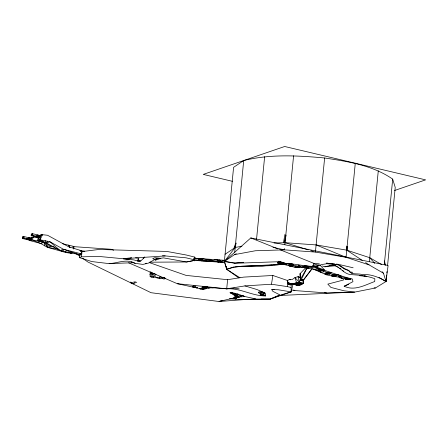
<?xml version="1.0" encoding="UTF-8"?>
<svg xmlns="http://www.w3.org/2000/svg" width="448" height="448" viewBox="0 0 448 448"><rect width="100%" height="100%" fill="white"/><g stroke="black" fill="none" stroke-linecap="round" stroke-linejoin="round"><path stroke-width="0.67" d="M286.451 264.779L284.099 264.438L286.378 263.659L291.637 263.57L292.18 265.692C287.269 266.302 282.705 262.954 277.665 264.387M320.258 265.3L324.783 270.278C314.933 270.721 305.418 266.554 295.422 267.411L295.422 266.459C315.476 264.314 333.396 274.68 352.363 279.02L352.962 281.68L344.176 286.216C354.374 291.29 365.081 285.046 374.702 281.512L374.853 278.734C367.265 275.794 359.156 275.15 351.131 274.602C344.501 274.338 341.068 268.072 335.255 265.787L329.33 265.714L324.895 266.812L322.403 265.978M325.948 274.154L324.817 274.025L325.119 272.871L331.089 272.916L329.778 273.65L329.773 274.596L326.502 274.77L313.382 269.142L318.926 271.023M336.291 275.19L333.021 275.363L333.015 276.31L339.394 277.217L340.575 276.808L341.023 275.873L337.736 274.49L336.291 275.19L336.286 276.136L333.015 276.31L326.502 274.77L326.564 273.51C333.547 273.252 339.634 277.474 346.556 277.642M238.498 296.425L239.316 297.528L237.63 296.862L237.653 295.714M206.993 287.19L206.976 287.851L208.93 288.333L209.927 287.566L206.993 287.19L207.642 286.468M313.006 265.558L324.783 270.278L323.383 270.816L323.322 272.076L320.107 271.936L320.163 270.682L323.383 270.816L329.778 273.65M149.587 262.198L186.575 261.979L194.242 260.467L194.37 257.012L186.407 255.035L166.93 251.446L99.036 249.458L80.926 251.709M23.873 237.216L22.557 236.902L23.15 238.678L24.326 238.274L23.733 236.499L22.557 236.902L22.4 238.504L23.576 238.101L23.733 236.499L31.41 238.37L31.315 239.893M28.997 237.748L30.111 239.646L29.915 239.926M72.302 252.986L71.215 253.361L65.834 252.526L47.41 247.341L40.678 243.454L29.344 240.436L29.954 240.212M31.052 238.151L31.265 238.571M31.36 239.943L31.231 239.562L31.427 239.921L31.018 239.859L30.985 238.174M30.268 238.42C31.545 237.412 31.354 239.075 31.136 239.887L33.97 237.026L38.534 238.05M32.637 234.394L31.321 234.086L31.914 235.861L33.096 235.458L32.502 233.677L31.321 234.086L31.164 235.682L32.346 235.278L32.502 233.677L40.174 235.553L40.146 237.048L38.478 237.49L38.416 238.123L39.855 237.63L40.062 235.525L42.56 234.713L47.572 235.267L68.656 246.781L81.049 250.6L81.519 252.633L81.318 254.738L79.873 255.231L79.985 254.223M37.766 234.926L38.881 236.824L38.679 237.104M38.478 237.49L38.685 237.188M38.786 237.367L35.134 236.494L38.629 237.121M40.141 236.97C39.782 237.322 39.094 233.901 42.56 234.713L39.995 239.809L39.654 241.455L46.43 242.995L60.06 250.471L79.565 254.727L81.743 253.977L81.049 250.6L81.161 251.77M73.735 249.071L73.97 246.658L111.098 249.278L113.73 250.197M133.538 262.707L109.122 263.62L91.829 261.57L79.302 257.578L79.638 254.145M79.772 254.52L79.806 254.218M79.867 254.195L79.951 254.526M79.862 254.296L79.705 254.542L80.315 254.402M80.231 254.626L80.214 254.274M81.362 254.173L80.926 253.865L81.2 254.1M81.021 254.094L81.049 253.792M81.116 253.77L81.262 254.078M81.323 254.122L81.519 252.633M81.586 253.148L81.491 254.134L80.903 254.066M79.302 257.578L81.474 256.833L82.018 251.339M193.816 259.426L193.794 259.762L193.822 259.459M193.85 260.394L194.247 260.456L193.861 260.243M193.665 259.756L194.057 259.784L194.253 258.026L193.788 259.543M193.855 260.21C194.415 260.82 193.978 259.543 193.978 260.406M219.772 259.974L217.902 261.565L218.355 262.08M239.96 277.799L226.738 269.36L226.867 268.055M234.679 252.678L243.718 160.535C270.206 153.983 297.713 155.529 324.632 157.982C348.141 161.566 372.708 165.267 392.689 179.127L395.226 187.41L387.587 265.311M292.186 264.746L288.915 264.919L288.91 265.866L295.422 267.411L298.698 266.913L298.693 266.286L286.25 263.704L279.194 261.694L234.73 263.301L243.482 262.293L234.763 262.998L234.73 263.301L224.37 261.397L226.744 269.31L238.694 277.855M256.53 239.428L264.645 156.66M284.491 248.545L284.362 249.844L255.422 250.751L234.489 254.632L224.364 261.447L226.738 269.36L226.335 266.666L226.738 269.36M284.878 244.642L293.591 155.747M82.757 258.378L87.825 261.957L151.049 292.712L219.01 301.504L243.718 299.634L270.077 299.124L291.15 291.9L291.06 287.498L287.297 286.608L287.823 281.249M288.646 283.802L288.092 283.858L288.596 283.674M288.221 283.735L288.159 284.446L290.651 285.04L290.752 284.183M288.467 283.797L288.495 283.494L288.579 283.825M290.702 284.133L290.31 284.267M290.427 284.374L290.567 284.099M290.489 284.273L290.814 284.161M291.06 287.498L291.385 284.189M300.552 279.72C300.395 278.706 300.821 280.722 302.882 280.235L303.604 280L312.178 268.582M300.832 279.479L300.468 279.39L300.328 280.28L302.82 280.868L302.96 279.86L303.229 283.332L301.879 284.558L299.018 285.443L287.885 282.929L287.582 283.668L291.351 284.558L293.737 284.318L296.346 284.917L287.885 282.929L299.018 285.443L288.736 283.125M300.541 279.446L300.126 273.61L305.743 267.747M300.642 279.625L300.67 279.322M300.754 279.653L300.474 279.468M302.596 280.207L303.038 280.034L302.753 280.28M302.316 280.224L302.876 280.034M302.82 280.258L302.826 279.832M324.632 157.982L315.409 252.078L346.052 257.309L369.062 264.863L383.466 273.224L385.997 281.506L375.413 287.997L354.704 292.096L279.597 295.484M355.281 163.212L346.052 257.309L316.109 244.927L285.068 242.693L274.042 243.04M369.382 261.61L378.291 170.766M384.3 264.678L392.689 179.127M334.746 263.956L326.474 263.122L338.134 264.802L344.355 268.968L348.634 270.67C351.366 275.341 357.706 273.078 362.001 274.534C370.703 273.946 378.801 277.122 385.997 281.506L386.635 275.005M386.837 272.961L386.971 271.572M207.777 286.877L202.457 286.961L226.705 288.82L227.618 279.703L243.645 277.116L272.871 275.475L287.879 280.644M194.214 258.16C195.093 258.042 194.673 264.594 194.158 258.138L224.358 260.294M378.941 277.39L385.997 281.506L388.102 265.468L250.818 237.938L224.37 261.397L234.763 262.998M300.378 278.785L299.466 282.436L295.232 283.114L303.229 283.326C299.818 281.971 296.117 282.352 292.891 283.993L303.229 283.326L303.772 279.412M128.615 262.814L177.346 283.702L226.705 288.82L244.91 285.908L271.482 284.228L272.871 275.475M39.917 236.992L39.995 239.809L42.062 242.01L37.822 240.559L38.394 237.317M284.956 234.405L283.483 242.575L284.329 242.816L284.732 242.603L286.076 235.116M284.329 242.816L285.432 236.695M68.286 251.91L71.215 253.361L71.439 252.263M237.535 294.549L237.686 293.933L238.336 294.61L237.535 294.549L237.44 294.039L237.933 294.599L238.588 294.521L238.129 294.078L237.933 294.599L237.535 294.549L238.101 294.431M222.191 300.306L219.01 301.504L232.344 298.357L235.323 297.147L233.66 294.734L230.026 292.667L234.64 293.177L245.465 296.654L256.362 299.062L270.077 299.124L281.596 294.734L291.15 291.9L293.059 283.982M325.758 274.439L326.06 273.286L331.089 272.916M319.362 271.6L319.665 270.463L316.658 268.022L323.383 270.816M39.654 241.455L37.822 240.559L38.763 237.222M332.242 276.13L332.494 275.24L337.736 274.49L331.632 275.033L331.38 275.923L332.55 275.895M58.1 249.082L47.41 247.341L48.233 244.647L44.061 242.295L31.517 239.691L29.344 240.436M193.945 285.628L192.265 286.686L193.71 287.638L194.113 286.457M236.477 296.033L235.357 296.738L236.807 297.69L237.205 296.503M137.962 260.31L140.767 260.82L138.97 261.24L137.396 260.882L138.303 259.33M235.424 243.891L234.052 247.811L235.122 247.878L235.81 245.918M236.298 243.018L234.696 247.587L235.122 247.878M282.016 264.057L286.871 264.438L286.25 263.704C295.12 263.57 303.761 266.263 312.721 266.33L313.93 263.407L319.385 263.861M202.026 260.652L201.706 260.915M263.838 293.093L263.346 294.23L260.198 293.944L258.446 292.684L259.426 291.211M194.639 258.49L195.149 257.432L194.37 257.012M300.653 279.804L301.37 279.44L307.238 267.585M81.474 256.833L98.526 256.407L123.346 258.748L126.056 258.306L123.346 258.77L133.874 259.913L137.463 260.949L138.88 258.272L135.52 257.79M277.738 262.31L277.441 262.875L278.88 263.48M351.854 273.353L352.436 272.25L350.336 272.02L348.813 270.441L344.484 268.542L338.761 264.684M283.45 263.026L283.13 263.586L281.238 263.771M350.812 278.981L350.493 279.535L348.6 279.726M307.154 267.462L300.255 279.692M198.078 260.35L200.172 258.86L202.703 258.782L217.106 261.397L217.314 262.007M202.21 260.663L201.863 260.926M79.565 254.727L63.521 249.284L49.963 241.786L47.533 241.237L46.43 242.995L39.995 239.814L37.822 240.559M30.072 239.96L31.175 238.263L28.974 238L26.258 239.417M38.836 237.143L40.174 235.553M195.636 258.698L200.194 258.602L201.656 260.316L202.703 258.782L202.91 259.386M300.546 279.804L303.408 279.922L312.155 268.576M241.5 295.87L240.761 296.895L238.28 296.184L239.618 295.17L243.057 295.557L244.356 296.548L240.761 296.895L240.24 295.747M260.775 294.526L263.334 294.594L263.693 295.366L260.12 295.019L261.47 293.614M241.942 246.226L235.194 247.475L224.364 261.447L233.593 167.339L243.718 160.535M302.383 279.681L300.815 279.922M260.198 293.944L261.296 292.55M156.794 258.692L155.562 260.131L152.74 258.58L154.84 257.701L160.877 258.328L155.562 260.131L155.086 259.011M143.399 258.451L144.816 256.978L140.521 261.257L137.463 260.949M205.828 287.711L206.836 288.512L202.955 288.422L202.042 287.812L202.938 286.888M262.276 291.491L261.324 292.471L258.446 292.684M263.911 292.152L264.365 293.244L263.346 294.23L262.819 293.188M165.077 278.23L164.063 279.177L162.154 278.247L162.187 277.407L165.077 278.23L164.282 277.446M313.421 266.213L317.078 267.366L317.492 266.375L318.931 265.059L317.078 267.366L312.721 266.33M326.502 274.77L327.079 274.288M302.994 280.146L302.282 280.19M237.513 294.997L234.584 294.627L234.567 295.288L236.522 295.77L237.513 294.997L236.734 294.095M236.678 298.155L233.744 297.78L233.727 298.441L235.682 298.922L236.678 298.155L235.502 296.8M30.139 239.781L26.645 239.154L27.574 239.042L28.974 238L30.251 239.68M38.909 236.958L35.414 236.331L36.338 236.225L37.738 235.178L39.682 235.53M35.202 236.309L35.022 236.594M198.419 260.092L200.172 258.86L202.02 260.624M218.204 262.069L217.745 261.554L219.744 260.226L221.234 261.688M225.07 254.279L235.194 247.475M131.102 257.914L128.464 259.426L123.346 258.748L131.611 257.734M234.489 254.632L236.342 253.686M344.176 286.216L348.74 284.329M197.607 287.829L196.56 287.857L196.459 287.347M320.107 271.936L320.774 271.65M300.653 277.323L298.01 276.696L294.969 277.558L292.286 279.496L289.352 279.569L287.65 280.286L287.582 283.668L293.737 284.318M265.07 295.064L263.883 295.333M221.278 262.282L221.402 261.811M221.435 262.293L221.782 262.035L219.744 260.226L214.53 259.722M303.022 280.19L302.697 280.168M26.102 239.025L30.458 240.055M34.866 236.202L39.172 237.25M31.181 238.106L30.15 238.392L33.97 237.026L31.069 238.078L31.41 238.37M30.005 238.638L31.181 238.235M40.281 235.491L42.56 234.713M38.702 237.541L31.164 235.682L33.096 235.458M54.891 247.285L50.938 246.131L47.41 247.341L44.061 242.295L40.678 243.454L31.517 239.691L31.298 238.342M72.884 247.027L73.97 246.658M61.242 251.384L63.599 250.578M79.722 254.391L80.41 254.632M394.548 190.506L425.6 179.866L284.676 146.496L203.241 174.406L232.434 181.317M313.69 263.816L319.133 265.446L321.703 264.555L326.9 263.721L338.134 264.802M314.994 266.409L319.284 264.936M288.232 283.584L288.254 283.937L288.495 283.494M300.485 279.742L301.37 279.44L303.408 279.922L302.529 280.23M302.109 279.882L302.624 279.899M290.293 284.418L290.802 284.312M234.035 266.834L226.744 269.31C244.362 263.032 263.547 268.122 281.674 264.208L234.668 266.918M145.281 263.586L146.485 263.206M202.042 287.812L203.571 287.409L206.836 288.512M29.859 239.943L26.365 239.31L30.022 239.982M194.23 260.467L186.575 261.979L163.503 257.88L155.753 258.966L148.394 263.122L142.862 264.415L135.111 263.323L131.382 261.974M201.55 258.994L202.703 258.782L202.754 260.988L217.106 261.397L217.263 259.801L217.997 261.458M35.252 236.292L36.204 236.191L37.738 235.178L39.015 236.858M297.175 267.478L300.199 266.969L300.451 266.353L298.284 265.143L298.693 266.286M301.745 279.966L302.697 280.045M305.346 266.543L302.07 267.042L302.07 267.669L305.351 267.17L304.814 265.552L312.306 266.991L302.848 267.686L301.829 267.305M324.895 266.812L335.166 265.513L336.308 266.168M24.326 238.274L22.4 238.504L30.184 240.346M272.311 264.975L262.27 266.073L240.8 266.269M273.65 264.824L276.326 264.533M279.63 262.125L277.598 262.276L277.284 262.87L278.796 263.508L283.27 263.62L283.606 263.032L281.988 262.416M223.972 288.333L226.705 288.82L234.354 288.159L239.204 288.87M109.122 263.62C117.779 263.206 126.745 258.451 135.111 263.323M123.346 258.748L165.155 255.92L186.066 257.813L194.034 259.734M193.71 287.638L196.218 287.476L194.998 285.824M236.807 297.69L239.316 297.528M261.122 299.04L270.077 299.124L279.793 294.818L272.804 291.312L271.774 289.57L274.176 289.43M236.051 266.538L239.439 266.347M255.612 298.995L243.718 299.634L229.376 298.788M135.514 282.794L134.266 282.856L133.767 281.915L135.61 281.954L136.797 282.458M36.338 236.225L35.414 236.331L38.881 236.824M27.574 239.042L26.645 239.154L30.111 239.646M221.872 260.518L224.409 260.428M329.33 265.714L335.255 265.787M291.469 289.957L294.913 290.567L326.446 292.914L354.704 292.096L343.913 290.78L330.882 287.398L327.824 284.116L343.493 280.006L343.23 278.785L340.878 277.497M346.394 246.103L346.718 250.561L347.698 250.55L347.508 246.366M302.54 279.933L303.408 279.922M178.707 283.702L177.346 283.702L199.315 288.478L204.092 287.84L213.209 287.874M149.929 275.962L152.169 276.388L153.815 277.469L151.329 277.368L149.929 275.962L151.57 275.979M208.376 259.543L211.114 259.622M271.774 289.57L278.27 289.766L291.15 291.9M226.705 288.82C240.156 287.857 252.202 296.044 265.496 295.921L265.401 293.205L257.062 289.565L244.91 285.908M37.929 235.374L39.945 235.441M333.766 265.446L335.166 265.513M162.445 255.769L165.155 255.92M192.265 286.686L194.533 286.81L196.218 287.476M235.357 296.738L237.63 296.862M301.879 284.553L292.891 283.993L300.3 284.95M224.806 261.934L193.99 259.767M222.225 262.063L217.207 261.688L222.219 262.041M195.054 260.45L225.014 262.545M151.396 272.222L150.214 272.138L150.058 272.894L154.969 275.492L155.999 274.361L150.214 272.138L151.519 272.49M340.575 276.808L338.33 276.623L343.23 278.785L339.634 277.642M265.149 295.708L264.387 295.635L265.429 295.876L264.264 295.389L264.219 294.868M336.123 264.09L338.19 264.303M359.57 275.694L366.895 276.438L364.442 275.794M227.618 279.703L186.11 275.402L149.262 262.573M154.762 277.379L156.615 277.57L154.974 276.394L152.746 275.884L154.146 277.312M303.229 283.326L296.559 282.632L294.969 277.558L299.466 282.436L298.01 276.696L300.418 277.682M300.866 279.905L301.655 279.798L301.067 279.658M279.591 262.08L282.072 262.388M349.434 278.337L344.96 278.23L344.646 278.824L346.158 279.462L350.633 279.569L350.969 278.981L346.998 278.074L345.106 278.264L344.803 278.824L346.242 279.434M196.952 287.913L196.56 287.857L196.706 287.241L197.12 287.739M79.856 250.522L84.661 251.182M306.286 267.719L309.025 268.111L305.866 267.193L306.118 266.566L304.814 265.552M271.482 284.228L287.297 286.608M374.035 287.79L375.413 287.997M289.352 279.569L290.662 279.77M39.995 239.814L47.533 241.237M312.962 265.664L317.492 266.375M284.234 264.393L286.272 264.723M316.109 244.927L346.758 250.158L369.762 257.712L381.763 264.678M213.886 261.38L215.258 261.632M152.606 275.066L149.699 274.54L149.985 273.75L152.354 273.997L152.908 274.781M272.933 247.318L284.362 249.844L315.409 252.078L310.789 250.65M299.018 285.443L287.885 282.929L297.674 285.202M62.518 243.701L73.147 246.277L73.22 248.181M339.55 264.617L353.136 267.775M290.556 284.25L290.847 284.362M32.346 235.278L39.788 237.042M23.576 238.101L31.018 239.859M80.063 254.475L80.36 254.503M264.365 293.244L261.324 292.471L260.702 291.346M81.743 253.977L63.521 249.284L60.06 250.471L49.963 241.786L46.43 242.995L45.371 240.643M285.001 263.066L278.74 261.195L279.194 261.694M285.068 242.693L308.151 249.833M324.481 292.309L326.446 292.914M313.712 268.979L315.638 269.707M250.818 237.938L277.866 248.853M279.798 249.637L313.93 263.407M201.656 260.316L202.199 260.635M198.783 260.708L198.083 260.378M293.625 290.024L294.913 290.567M288.792 265.468L290.539 266.252L293.563 266.022L293.815 265.132L291.637 263.57L292.953 264.925L292.701 265.815L289.677 266.05L288.652 265.496M301.745 279.793L301.37 279.44M294.756 266.75L296.195 267.439L299.219 266.93L299.471 266.319L298.284 265.143M48.233 244.647L50.938 246.131M337.45 266.823L338.593 267.473M339.735 268.128L340.878 268.783M301.23 267.17L302.07 267.669M233.134 293.188L234.707 294.213M346.758 250.158L362.197 260.338M365.63 262.601L369.062 264.863M76.003 253.602L79.38 255.987M294.655 266.818L295.422 267.411M73.338 248.22L73.338 248.298M342.731 270.424L343.582 271.303M70.386 252.482L71.215 253.361M369.762 257.712L374.786 263.402M382.094 271.673L383.466 273.224M235.827 295.568L236.578 296.475M70.078 247.408L68.611 245.095L69.681 247.509M65.307 251.35L65.834 252.526M46.402 243.454L47.41 247.341M236.247 294.482L236.522 295.77M235.413 297.634L235.682 298.922M384.614 261.257L385.319 265.311M384.278 260.91L384.989 264.97M44.061 242.295L44.621 245.885M81.049 250.6L81.211 251.782M385.762 279.496L385.997 281.506M300.395 277.603L300.126 273.61L300.3 279.322M346.59 247.772L346.718 250.561M159.964 276.791L159.555 277.945L162.467 278.667L162.053 277.676L159.964 276.791M278.281 262.438L278.04 262.892L279.188 263.374L282.587 263.458L282.845 263.01L281.68 262.522L278.281 262.438M278.818 262.567L278.639 262.903L279.502 263.267L282.05 263.334L282.24 262.998L278.818 262.567M279.356 262.696L279.81 263.161L281.641 262.982L279.356 262.696M279.894 262.819L281.036 262.965L279.894 262.819M345.643 278.387L345.402 278.841L346.556 279.328L349.955 279.412L350.207 278.964L349.042 278.471L345.643 278.387M346.181 278.516L346.002 278.858L346.864 279.222L349.412 279.283L349.608 278.947L346.181 278.516M346.718 278.645L347.178 279.115L349.003 278.93L346.718 278.645M347.256 278.774L348.398 278.914L347.256 278.774M232.809 292.981L232.495 293.306L231.039 293.216L230.087 292.69L232.809 292.981M157.304 277.301L156.699 277.866L160.054 278.774L159.723 277.642L157.304 277.301M232.926 293.345L232.271 293.838L235.844 294.185L235.48 293.412L232.926 293.345M206.685 288.478L204.03 289.358L202.77 288.49L206.685 288.478M203.364 289.33L200.855 289.492L199.41 288.54L201.678 288.663L203.364 289.33M134.137 283.78L131.656 283.64L130.267 282.094L132.502 282.576L134.137 283.78M202.653 260.697L197.635 260.316L202.653 260.697"/></g></svg>
